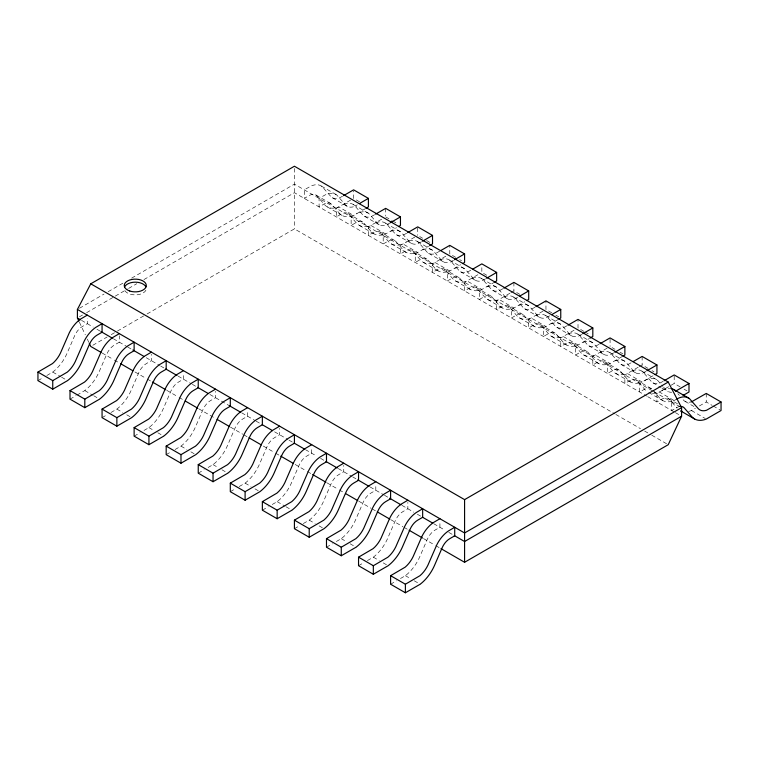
<?xml version="1.0" encoding="UTF-8"?>
<svg xmlns="http://www.w3.org/2000/svg" width="759" height="759" viewBox="0 0 759 759"><rect width="100%" height="100%" fill="white"/><g stroke="black" fill="none" stroke-linecap="round" stroke-linejoin="round"><path stroke-width="0.57" stroke-dasharray="3.79 2.85" d="M79.458 308.258L104.021 294.075M108.12 291.712L123.47 282.841M131.658 278.117L294.416 184.143L652.835 391.075M79.458 316.797L82.522 315.023M86.621 312.661L114.258 296.703M115.283 296.114L127.569 289.018M128.594 288.429L136.781 283.705M143.944 279.568L294.416 192.691L646.677 396.065M342.546 196.23L339.036 198.137A19.772 11.413 -60 0 1 331.123 196.837L322.243 186.742A23.491 13.567 -60 0 0 310.573 186.268L304.283 189.845L304.283 198.384L309.217 195.537A13.026 7.514 -60 0 1 316.882 195.85L324.397 204.55A30.237 17.457 -60 0 0 338.808 206.922L353.609 215.471A30.237 17.457 -60 0 1 339.197 213.089L331.683 204.399A13.026 7.514 -60 0 0 324.017 204.076L319.084 206.922L319.084 198.384L325.374 194.807A23.491 13.567 -60 0 1 337.043 195.291L345.914 205.376A19.772 11.413 -60 0 0 353.836 206.685L357.337 204.769M92.816 345.279L107.142 337.005M111.231 334.643L116.355 331.683M117.379 331.095L146.032 314.549M147.056 313.96L294.416 228.876L614.828 413.864M37.95 380.629L42.884 377.783M46.83 375.506L52.751 372.081A30.237 17.457 -60 0 0 67.153 353.068L74.676 335.687A13.026 7.514 -60 0 1 82.342 326.522L87.276 323.676L87.276 318.334M350.649 200.091L336.341 208.345L336.341 216.894L341.275 214.047A13.026 7.514 -60 0 1 348.941 214.361L356.455 223.061A30.237 17.457 -60 0 0 370.866 225.432L385.667 233.981A30.237 17.457 -60 0 1 371.255 231.599L363.741 222.899A13.026 7.514 -60 0 0 356.075 222.586L351.142 225.432L351.142 216.894L366.426 208.07M374.604 214.74L371.104 216.647A19.772 11.413 -60 0 1 363.182 215.347L354.301 205.253A23.491 13.567 -60 0 0 342.632 204.778L341.427 205.414M70.008 399.139L75.928 395.714M76.915 395.145L84.809 390.591A30.237 17.457 -60 0 0 99.22 371.578L106.734 354.197A13.026 7.514 -60 0 1 114.4 345.032L119.334 342.186L119.334 335.782M381.72 219.171L368.4 226.856L368.4 235.404L373.333 232.558A13.026 7.514 -60 0 1 380.999 232.871L388.513 241.571A30.237 17.457 -60 0 0 402.925 243.943L417.725 252.491A30.237 17.457 -60 0 1 403.314 250.109L395.8 241.409A13.026 7.514 -60 0 0 388.134 241.096L383.2 243.943L383.2 235.404L396.521 227.709M390.401 222.7L385.895 225.195A19.772 11.413 -60 0 1 377.973 223.886L369.102 213.801A23.491 13.567 -60 0 0 357.432 213.317L356.227 213.962M406.663 233.25L403.162 235.157A19.772 11.413 -60 0 1 395.24 233.857L386.359 223.763A23.491 13.567 -60 0 0 374.699 223.288L373.485 223.924M102.067 417.649L107 414.793M110.947 412.517L116.867 409.101A30.237 17.457 -60 0 0 131.279 390.088L138.793 372.707A13.026 7.514 -60 0 1 146.459 363.542L151.392 360.696L151.392 354.282M414.765 237.112L400.458 245.366L400.458 253.914L405.391 251.068A13.026 7.514 -60 0 1 413.057 251.381L420.571 260.081A30.237 17.457 -60 0 0 434.983 262.453L449.783 271.001A30.237 17.457 -60 0 1 435.372 268.62L427.858 259.92A13.026 7.514 -60 0 0 420.192 259.606L415.258 262.453L415.258 253.914L428.579 246.22M421.463 241.789L417.953 243.705A19.772 11.413 -60 0 1 410.031 242.396L401.16 232.311A23.491 13.567 -60 0 0 389.49 231.827L388.285 232.463M439.727 251.172L435.22 253.667A19.772 11.413 -60 0 1 427.298 252.358L418.427 242.273A23.491 13.567 -60 0 0 406.758 241.789L405.543 242.434M134.125 436.15L140.045 432.734M143.992 430.457L148.925 427.611A30.237 17.457 -60 0 0 163.337 408.598L170.851 391.217A13.026 7.514 -60 0 1 178.517 382.052L183.45 379.206L183.45 372.792M445.837 256.191L432.516 263.876L432.516 272.424L437.45 269.568A13.026 7.514 -60 0 1 445.116 269.891L452.639 278.591A30.237 17.457 -60 0 0 467.041 280.963L481.842 289.502A30.237 17.457 -60 0 1 467.43 287.13L459.916 278.43A13.026 7.514 -60 0 0 452.25 278.117L447.317 280.963L447.317 272.424L460.637 264.73M453.521 260.299L450.011 262.206A19.772 11.413 -60 0 1 442.089 260.906L433.218 250.812A23.491 13.567 -60 0 0 421.549 250.337L420.344 250.973M470.779 270.261L467.278 272.177A19.772 11.413 -60 0 1 459.356 270.868L450.485 260.783A23.491 13.567 -60 0 0 438.816 260.299L437.601 260.944M166.183 454.66L171.117 451.814M175.063 449.537L180.984 446.121A30.237 17.457 -60 0 0 195.395 427.108L202.909 409.727A13.026 7.514 -60 0 1 210.575 400.562L215.509 397.716L215.509 391.302M477.895 274.701L464.584 282.386L464.584 290.925L469.508 288.078A13.026 7.514 -60 0 1 477.174 288.401L484.697 297.092A30.237 17.457 -60 0 0 499.099 299.473L513.9 308.012A30.237 17.457 -60 0 1 499.488 305.64L491.974 296.94A13.026 7.514 -60 0 0 484.308 296.627L479.375 299.473L479.375 290.925L494.669 282.101M485.58 278.809L482.069 280.716A19.772 11.413 -60 0 1 474.157 279.416L465.276 269.322A23.491 13.567 -60 0 0 453.607 268.847L452.402 269.483M502.837 288.771L499.337 290.688A19.772 11.413 -60 0 1 491.415 289.378L482.544 279.293A23.491 13.567 -60 0 0 470.874 278.809L469.66 279.454M198.241 473.17L204.162 469.755M208.108 467.478L213.042 464.631A30.237 17.457 -60 0 0 227.453 445.609L234.967 428.237A13.026 7.514 -60 0 1 242.633 419.072L247.567 416.217L247.567 409.813M509.953 293.211L496.642 300.896L496.642 309.435L501.566 306.589A13.026 7.514 -60 0 1 509.232 306.902L516.756 315.602A30.237 17.457 -60 0 0 531.167 317.983L545.958 326.522A30.237 17.457 -60 0 1 531.547 324.15L524.033 315.45A13.026 7.514 -60 0 0 516.367 315.137L511.433 317.983L511.433 309.435L524.754 301.75M510.94 292.642L513.9 290.925L519.82 294.35M517.638 297.319L514.128 299.226A19.772 11.413 -60 0 1 506.215 297.926L497.335 287.832A23.491 13.567 -60 0 0 485.665 287.357L484.46 287.993M534.896 307.281L531.395 309.198A19.772 11.413 -60 0 1 523.473 307.888L514.602 297.803A23.491 13.567 -60 0 0 502.932 297.319L501.718 297.964M230.3 491.68L235.233 488.834M239.18 486.557L245.1 483.141A30.237 17.457 -60 0 0 259.512 464.119L267.026 446.747A13.026 7.514 -60 0 1 274.692 437.573L279.625 434.727L279.625 428.323M542.998 311.143L528.7 319.406L528.7 327.945L533.624 325.099A13.026 7.514 -60 0 1 541.29 325.412L548.814 334.112A30.237 17.457 -60 0 0 563.225 336.493L578.016 345.032A30.237 17.457 -60 0 1 563.605 342.66L556.091 333.96A13.026 7.514 -60 0 0 548.425 333.637L543.491 336.493L543.491 327.945L558.785 319.122M549.696 315.82L546.186 317.736A19.772 11.413 -60 0 1 538.273 316.427L529.393 306.342A23.491 13.567 -60 0 0 517.723 305.858L516.518 306.503M566.954 325.791L563.453 327.708A19.772 11.413 -60 0 1 555.531 326.398L546.66 316.313A23.491 13.567 -60 0 0 534.991 315.829L533.776 316.465M262.358 510.19L268.278 506.775M272.225 504.498L277.158 501.652A30.237 17.457 -60 0 0 291.57 482.629L299.084 465.248A13.026 7.514 -60 0 1 306.75 456.083L311.683 453.237L311.683 446.833M574.07 330.222L560.759 337.916L560.759 346.455L565.692 343.609A13.026 7.514 -60 0 1 573.349 343.922L580.872 352.622A30.237 17.457 -60 0 0 595.284 355.003L610.075 363.542A30.237 17.457 -60 0 1 595.663 361.17L588.149 352.47A13.026 7.514 -60 0 0 580.483 352.148L575.55 354.994L575.55 346.455L588.87 338.77M581.755 334.33L578.244 336.246A19.772 11.413 -60 0 1 570.332 334.937L561.451 324.852A23.491 13.567 -60 0 0 549.782 324.368L548.577 325.013M599.012 344.301L595.511 346.208A19.772 11.413 -60 0 1 587.589 344.909L578.719 334.814A23.491 13.567 -60 0 0 567.049 334.339L565.844 334.975M294.416 528.7L299.35 525.854M303.296 523.577L309.217 520.152A30.237 17.457 -60 0 0 323.628 501.139L331.142 483.758A13.026 7.514 -60 0 1 338.808 474.593L343.742 471.747L343.742 465.343M607.115 348.163L592.817 356.426L592.817 364.965L597.75 362.119A13.026 7.514 -60 0 1 605.416 362.432L612.93 371.132A30.237 17.457 -60 0 0 627.342 373.504L642.133 382.052A30.237 17.457 -60 0 1 627.721 379.671L620.207 370.971A13.026 7.514 -60 0 0 612.541 370.658L607.608 373.504L607.608 364.965L622.902 356.142M613.813 352.84L610.312 354.757A19.772 11.413 -60 0 1 602.39 353.447L593.51 343.362A23.491 13.567 -60 0 0 581.84 342.878L580.635 343.523M631.071 362.811L627.57 364.718A19.772 11.413 -60 0 1 619.648 363.419L610.777 353.324A23.491 13.567 -60 0 0 599.107 352.85L597.902 353.485M326.484 547.211L332.395 543.795M336.341 541.509L341.275 538.662A30.237 17.457 -60 0 0 355.686 519.649L363.2 502.268A13.026 7.514 -60 0 1 370.866 493.103L375.8 490.257L375.8 483.853M638.186 367.242L624.875 374.927L624.875 383.475L629.809 380.629A13.026 7.514 -60 0 1 637.475 380.942L644.989 389.642A30.237 17.457 -60 0 0 647.788 391.938M639.173 366.673L642.133 364.965L648.053 368.381M645.871 371.35L642.37 373.267A19.772 11.413 -60 0 1 634.448 371.957L625.568 361.872A23.491 13.567 -60 0 0 613.908 361.388L612.693 362.034M652.987 375.79L639.666 383.475L639.666 392.014L644.6 389.168A13.026 7.514 -60 0 1 651.82 389.035M663.129 381.322L659.628 383.229A19.772 11.413 -60 0 1 651.706 381.929L642.835 371.834A23.491 13.567 -60 0 0 631.165 371.36L629.961 371.995M358.542 565.721L363.466 562.865M367.413 560.588L373.333 557.172A30.237 17.457 -60 0 0 387.745 538.159L395.259 520.778A13.026 7.514 -60 0 1 402.925 511.613L407.858 508.767L407.858 502.363M680.111 386.891L674.191 383.475L656.933 393.437L656.933 401.985L661.867 399.139A13.026 7.514 -60 0 1 669.533 399.452L677.047 408.152M676.81 399.044L671.724 401.985L671.724 410.524L676.658 407.678A13.026 7.514 -60 0 1 679.628 406.53M390.6 584.221L396.521 580.806M400.458 578.529L405.391 575.683A30.237 17.457 -60 0 0 419.803 556.67L427.317 539.288A13.026 7.514 -60 0 1 434.983 530.124L439.916 527.277L439.916 520.864M688.593 411.416A30.237 17.457 -60 0 0 691.458 410.524L695.405 408.247M699.352 405.97L706.25 401.985L712.17 405.401M644.752 380.534L645.966 379.898A23.491 13.567 -60 0 1 657.626 380.382L662.863 386.331M662.019 390.506L663.224 389.86A23.491 13.567 -60 0 1 669.704 388.333M359.529 201.799L353.609 198.384L353.609 190.907M385.667 216.894L391.587 220.309M392.574 220.878L397.498 223.725M419.699 236.542L422.659 238.25M426.605 240.527L430.552 242.804M455.704 257.329L449.783 253.914L449.783 245.366M459.65 259.606L461.624 260.745M486.775 275.27L481.842 272.424L481.842 264.948M551.878 312.86L545.958 309.435L545.958 300.896M555.825 315.137L558.785 316.845M583.937 331.36L578.016 327.945L578.016 319.406M584.923 331.93L589.857 334.785M612.048 347.594L615.008 349.301M619.942 352.148L622.902 353.855M652 370.658L653.973 371.796M684.058 389.168L687.018 390.876M713.156 405.97L720.063 409.955M321.361 186.069L336.152 194.608M353.419 204.579L368.21 213.118M385.477 223.089L400.268 231.628M417.535 241.59L432.336 250.138M449.594 260.1L464.394 268.648M481.652 278.61L496.452 287.158M513.71 297.12L528.511 305.659M545.768 315.63L560.569 324.169M577.827 334.14L592.627 342.679M609.885 352.65L624.685 361.189M641.943 371.16L656.744 379.699M332.395 197.757L347.186 206.306M364.453 216.268L379.244 224.816M396.511 234.778L411.302 243.316M428.569 253.288L443.37 261.827M460.628 271.798L475.428 280.337M492.686 290.308L507.486 298.847M524.744 308.818L539.545 317.357M556.802 327.319L571.603 335.867M588.861 345.829L603.661 354.377M620.919 364.339L635.719 372.887M652.977 382.849L660.871 387.403M661.857 387.972L667.778 391.388M685.035 401.359L693.916 406.482M691.458 410.524L705.263 418.503M315.943 195.025L330.744 203.573M348.002 213.535L362.802 222.074M380.069 232.045L394.86 240.584M412.128 250.555L426.919 259.094M444.186 269.066L458.977 277.604M476.244 287.576L491.035 296.114M508.302 306.076L523.093 314.624M540.361 324.586L555.152 333.135M572.419 343.096L587.21 351.645M604.477 361.607L619.278 370.145M636.535 380.117L651.336 388.655M668.594 398.627L677.474 403.75M653.869 391.672L681.591 407.678M327.205 206.846L341.996 215.395M359.263 225.357L374.054 233.905M391.321 243.867L406.112 252.415M423.38 262.377L438.171 270.916M455.438 280.887L470.229 289.426M487.496 299.397L502.287 307.936M519.554 317.907L534.345 326.446M551.613 336.417L566.413 344.956M583.671 354.918L598.471 363.466M615.729 373.428L630.53 381.976M648.774 392.507L662.588 400.486M647.702 396.653L674.4 412.071M675.434 412.659L681.591 416.217M615.862 414.461L640.501 428.683M644.609 431.055L650.776 434.613M651.801 435.211L667.208 444.1M81.517 320.355L93.186 327.091M96.924 329.245L102.067 332.214M113.347 338.732L127.218 346.74M127.73 347.034L134.125 350.724M146.212 357.707L159.57 365.411M160.595 366.009L166.183 369.235M178.052 376.084L191.401 383.798M192.321 384.329L198.241 387.745M209.892 394.471L230.3 406.255M241.723 412.849L255.46 420.78M256.106 421.15L262.358 424.765M274.587 431.824L287.936 439.527M288.961 440.125L294.416 443.275M305.393 449.613L316.693 456.131M320.564 458.36L326.484 461.785M338.258 468.578L351.635 476.301M352.622 476.87L358.542 480.286M370.098 486.965L383.693 494.811M384.471 495.266L390.6 498.796M401.938 505.342L413.778 512.183M417.336 514.241L422.659 517.306M433.768 523.729L445.068 530.247M448.797 532.401L454.717 535.816M102.067 352.982L113.357 359.5M114.391 360.089L119.524 363.058M134.931 371.948L146.221 378.475M147.246 379.064L151.354 381.435M166.762 390.335L178.061 396.853M179.086 397.45L184.219 400.41M198.602 408.712L215.025 418.2M230.432 427.089L242.757 434.205M243.781 434.803L247.889 437.175M263.297 446.064L274.597 452.582M275.621 453.18L279.729 455.552M295.128 464.442L306.427 470.969M307.452 471.557L312.594 474.527M326.968 482.828L338.267 489.346M339.292 489.944L343.4 492.316M358.798 501.206L371.123 508.321M372.157 508.909L376.265 511.281M390.638 519.583L402.963 526.699M403.987 527.296L408.095 529.668M423.503 538.558L434.793 545.076M435.827 545.674L439.935 548.045M52.751 372.081L60.635 376.644M61.621 377.214L67.542 380.629M84.809 390.591L92.693 395.145M93.68 395.714L99.6 399.139M116.867 409.101L122.787 412.517M126.725 414.793L131.658 417.649M148.925 427.611L153.859 430.457M157.796 432.734L163.716 436.15M180.984 446.121L186.904 449.537M190.851 451.814L195.775 454.66M213.042 464.631L217.975 467.478M221.922 469.755L227.833 473.17M245.1 483.141L251.02 486.557M254.967 488.834L259.901 491.68M277.158 501.652L285.052 506.206M286.039 506.775L291.959 510.19M309.217 520.152L315.137 523.577M319.084 525.854L324.017 528.7M341.275 538.662L346.208 541.509M350.155 543.795L356.075 547.211M373.333 557.172L379.253 560.588M383.2 562.865L388.134 565.721M405.391 575.683L410.325 578.529M414.272 580.806L420.192 584.221M683.138 399.775L683.764 400.429A19.772 11.413 -60 0 0 689.855 402.156M677.863 393.674L679.371 395.42M663.613 387.194L666.506 390.468A19.772 11.413 -60 0 0 671.706 392.261M653.015 390.354L659.78 398.181A30.237 17.457 -60 0 0 674.191 400.562L659.4 392.014A30.237 17.457 -60 0 1 651.222 393.124M79.382 322.196L85.321 334.852M87.304 339.074L88.784 342.233M706.25 393.437L706.25 401.985M674.191 375.999L674.191 383.475M642.133 356.426L642.133 364.965M610.075 338.979L610.075 346.455M513.9 282.386L513.9 290.925M417.725 227.928L417.725 235.404M385.667 208.355L385.667 215.822M294.416 168.47L294.416 228.876M145.918 290.175A11.024 6.366 0 0 1 135.273 294.89A11.024 6.366 0 0 1 124.628 290.175"/><path stroke-width="1.14" d="M78.889 321.142L77.409 317.983L77.409 309.435L90.767 283.809L294.416 166.23L668.233 382.052L681.591 407.678L681.591 416.217L668.233 444.698L464.584 562.277L440.96 548.634M87.276 315.137L80.976 318.827A23.491 13.567 -60 0 0 69.306 332.774L60.435 353.115A19.772 11.413 -60 0 1 52.513 363.561L37.95 372.081L37.95 380.629L52.751 389.168L67.542 380.629A30.237 17.457 -60 0 0 81.953 361.607L89.467 344.235A13.026 7.514 -60 0 1 97.133 335.07L102.067 332.214L102.067 323.676L95.776 327.366A23.491 13.567 -60 0 0 84.107 341.322L75.236 361.654A19.772 11.413 -60 0 1 67.314 372.109L52.751 380.629L37.95 372.081M343.552 195.651L353.609 189.845L368.4 198.384L368.4 206.922L366.426 208.07M119.334 333.637L113.034 337.328A23.491 13.567 -60 0 0 101.374 351.284L92.494 371.625A19.772 11.413 -60 0 1 84.572 382.071L70.008 390.591L70.008 399.139L84.809 407.678L99.6 399.139A30.237 17.457 -60 0 0 114.011 380.117L121.525 362.745A13.026 7.514 -60 0 1 129.191 353.571L134.125 350.724L134.125 342.186L127.835 345.876A23.491 13.567 -60 0 0 116.165 359.832L107.294 380.164A19.772 11.413 -60 0 1 99.372 390.619L84.809 399.139L70.008 390.591M359.349 203.611L368.4 198.384M375.61 214.152L385.667 208.355L400.458 216.894L400.458 225.432L398.484 226.571M151.392 352.148L145.092 355.838A23.491 13.567 -60 0 0 133.432 369.794L124.552 390.135A19.772 11.413 -60 0 1 116.63 400.581L102.067 409.101L102.067 417.649L116.867 426.188L131.658 417.649A30.237 17.457 -60 0 0 146.07 398.627L153.584 381.246A13.026 7.514 -60 0 1 161.25 372.081L166.183 369.235L166.183 360.696L159.893 364.386A23.491 13.567 -60 0 0 148.223 378.333L139.352 398.674A19.772 11.413 -60 0 1 131.43 409.129L116.867 417.649L102.067 409.101M390.401 222.7L400.458 216.894M407.668 232.662L417.725 226.856L432.516 235.404L432.516 243.943L429.566 245.65M183.45 370.658L177.16 374.348A23.491 13.567 -60 0 0 165.49 388.304L156.61 408.636A19.772 11.413 -60 0 1 148.688 419.091L134.125 427.611L134.125 436.15L148.925 444.698L163.716 436.15A30.237 17.457 -60 0 0 178.128 417.137L185.651 399.756A13.026 7.514 -60 0 1 193.308 390.591L198.241 387.745L198.241 379.206L191.951 382.897A23.491 13.567 -60 0 0 180.281 396.843L171.411 417.184A19.772 11.413 -60 0 1 163.489 427.63L148.925 436.15L134.125 427.611M422.469 241.21L432.516 235.404M440.732 250.593L449.783 245.366L464.584 253.914L464.584 262.453L462.611 263.591M215.509 389.168L209.218 392.858A23.491 13.567 -60 0 0 197.549 406.815L188.668 427.146A19.772 11.413 -60 0 1 180.756 437.601L166.183 446.121L166.183 454.66L180.984 463.208L195.775 454.66A30.237 17.457 -60 0 0 210.186 435.647L217.71 418.266A13.026 7.514 -60 0 1 225.376 409.101L230.3 406.255L230.3 397.716L224.009 401.397A23.491 13.567 -60 0 0 212.34 415.353L203.469 435.694A19.772 11.413 -60 0 1 195.547 446.14L180.984 454.66L166.183 446.121M454.527 259.72L464.584 253.914M472.791 269.103L481.842 263.876L496.642 272.424L496.642 280.963L494.669 282.101M247.567 407.678L241.277 411.369A23.491 13.567 -60 0 0 229.607 425.325L220.727 445.656A19.772 11.413 -60 0 1 212.814 456.112L198.241 464.631L198.241 473.17L213.042 481.718L227.833 473.17A30.237 17.457 -60 0 0 242.244 454.157L249.768 436.776A13.026 7.514 -60 0 1 257.434 427.611L262.358 424.765L262.358 416.217L256.068 419.907A23.491 13.567 -60 0 0 244.398 433.863L235.527 454.205A19.772 11.413 -60 0 1 227.605 464.65L213.042 473.17L198.241 464.631M486.585 278.23L496.642 272.424M503.843 288.192L513.9 282.386L528.7 290.925L528.7 299.473L526.727 300.611M279.625 426.188L273.335 429.879A23.491 13.567 -60 0 0 261.665 443.835L252.785 464.166A19.772 11.413 -60 0 1 244.872 474.622L230.3 483.141L230.3 491.68L245.1 500.219L259.901 491.68A30.237 17.457 -60 0 0 274.303 472.667L281.826 455.286A13.026 7.514 -60 0 1 289.492 446.121L294.416 443.275L294.416 434.727L288.126 438.417A23.491 13.567 -60 0 0 276.456 452.373L267.585 472.715A19.772 11.413 -60 0 1 259.663 483.16L245.1 491.68L230.3 483.141M519.649 296.152L528.7 290.925M535.901 306.702L545.958 300.896L560.759 309.435L560.759 317.983L558.785 319.122M311.683 444.698L305.393 448.389A23.491 13.567 -60 0 0 293.724 462.335L284.843 482.677A19.772 11.413 -60 0 1 276.931 493.132L262.358 501.652L262.358 510.19L277.158 518.729L291.959 510.19A30.237 17.457 -60 0 0 306.361 491.177L313.884 473.796A13.026 7.514 -60 0 1 321.55 464.631L326.484 461.785L326.484 453.237L320.184 456.927A23.491 13.567 -60 0 0 308.515 470.884L299.644 491.215A19.772 11.413 -60 0 1 291.722 501.671L277.158 510.19L262.358 501.652M551.708 314.662L560.759 309.435M567.96 325.213L578.016 319.406L592.817 327.945L592.817 336.493L589.857 338.201M343.742 463.208L337.451 466.899A23.491 13.567 -60 0 0 325.782 480.845L316.911 501.187A19.772 11.413 -60 0 1 308.989 511.632L294.416 520.152L294.416 528.7L309.217 537.239L324.017 528.7A30.237 17.457 -60 0 0 338.429 509.687L345.943 492.306A13.026 7.514 -60 0 1 353.609 483.141L358.542 480.286L358.542 471.747L352.242 475.438A23.491 13.567 -60 0 0 340.573 489.394L331.702 509.725A19.772 11.413 -60 0 1 323.78 520.181L309.217 528.7L294.416 520.152M582.76 333.751L592.817 327.945M600.018 343.723L610.075 337.916L624.875 346.455L624.875 355.003L622.902 356.142M375.8 481.718L369.51 485.399A23.491 13.567 -60 0 0 357.84 499.356L348.969 519.697A19.772 11.413 -60 0 1 341.047 530.143L326.484 538.662L326.484 547.211L341.275 555.749L356.075 547.211A30.237 17.457 -60 0 0 370.487 528.188L378.001 510.816A13.026 7.514 -60 0 1 385.667 501.642L390.6 498.796L390.6 490.257L384.301 493.948A23.491 13.567 -60 0 0 372.641 507.904L363.76 528.236A19.772 11.413 -60 0 1 355.838 538.691L341.275 547.211L326.484 538.662M614.818 352.261L624.875 346.455M633.082 361.645L642.133 356.426L656.933 364.965L656.933 373.504L654.96 374.642M407.858 500.219L401.568 503.91A23.491 13.567 -60 0 0 389.898 517.866L381.027 538.207A19.772 11.413 -60 0 1 373.105 548.653L358.542 557.172L358.542 565.721L373.333 574.259L388.134 565.721A30.237 17.457 -60 0 0 402.545 546.698L410.059 529.327A13.026 7.514 -60 0 1 417.725 520.152L422.659 517.306L422.659 508.767L416.368 512.458A23.491 13.567 -60 0 0 404.699 526.414L395.818 546.746A19.772 11.413 -60 0 1 387.896 557.201L373.333 565.721L358.542 557.172M646.877 370.772L656.933 364.965M664.134 380.733L674.191 374.927L688.992 383.475L688.992 392.014L683.072 395.43M90.767 283.809L464.584 499.631L668.233 382.052M439.916 518.729L433.626 522.42A23.491 13.567 -60 0 0 421.957 536.376L413.086 556.717A19.772 11.413 -60 0 1 405.164 567.163L390.6 575.683L390.6 584.221L405.391 592.77L420.192 584.221A30.237 17.457 -60 0 0 434.603 565.208L442.118 547.827A13.026 7.514 -60 0 1 449.783 538.662L454.717 535.816L454.717 527.277L448.427 530.968A23.491 13.567 -60 0 0 436.757 544.915L427.877 565.256A19.772 11.413 -60 0 1 419.964 575.701L405.391 584.221L390.6 575.683M675.918 391.018L688.992 383.475M681.591 407.678L464.584 532.97L77.409 309.435M681.591 416.217L464.584 541.509L454.309 535.579M680.33 406.444A13.026 7.514 -60 0 1 684.324 407.991L691.847 416.691A30.237 17.457 -60 0 0 706.25 419.072L721.05 410.524L721.05 401.985L706.487 410.287A19.772 11.413 -60 0 1 698.565 408.978L689.694 398.883A23.491 13.567 -60 0 0 678.024 398.409L676.81 399.044M721.05 401.985L706.25 393.437L691.686 401.739A19.772 11.413 -60 0 1 690.756 401.985M674.001 389.661L688.802 398.209M680.832 411.017L694.646 418.987M77.409 317.983L80.492 319.757M101.023 331.617L112.323 338.144M132.863 349.994L144.163 356.521M165.728 368.969L177.027 375.496M197.568 387.356L207.833 393.285M229.398 405.733L240.698 412.251M262.263 424.708L272.538 430.638M294.103 443.085L304.368 449.015M325.934 461.472L337.233 467.99M357.774 479.849L369.073 486.367M389.614 498.227L400.904 504.754M422.469 517.202L432.744 523.131M101.042 352.385L90.767 346.455L89.287 343.296M120.548 363.646L132.872 370.762M152.388 382.033L165.737 389.737M185.243 401.008L197.568 408.114M217.083 419.385L229.408 426.501M248.924 437.763L261.238 444.878M280.754 456.14L293.078 463.256M312.594 474.527L325.943 482.231M345.449 493.502L357.774 500.608M377.289 511.879L389.614 518.995M409.12 530.256L422.478 537.97M675.605 391.065L674.893 390.344A23.491 13.567 -60 0 0 670.88 388.447M464.584 499.631L464.584 562.277M405.391 584.221L405.391 592.77M373.333 565.721L373.333 574.259M341.275 547.211L341.275 555.749M309.217 528.7L309.217 537.239M277.158 510.19L277.158 518.729M245.1 491.68L245.1 500.219M213.042 473.17L213.042 481.718M180.984 454.66L180.984 463.208M148.925 436.15L148.925 444.698M116.867 417.649L116.867 426.188M84.809 399.139L84.809 407.678M52.751 380.629L52.751 389.168M124.628 286.883A11.024 6.366 0 0 1 135.273 282.168A11.024 6.366 0 0 1 145.918 286.883M682.075 411.369A30.237 17.457 -60 0 1 680.927 410.97M129.761 291.02A11.024 6.366 0 0 0 146.297 285.507A11.024 6.366 0 0 0 129.761 279.995A11.024 6.366 0 0 0 129.761 291.02"/></g></svg>
